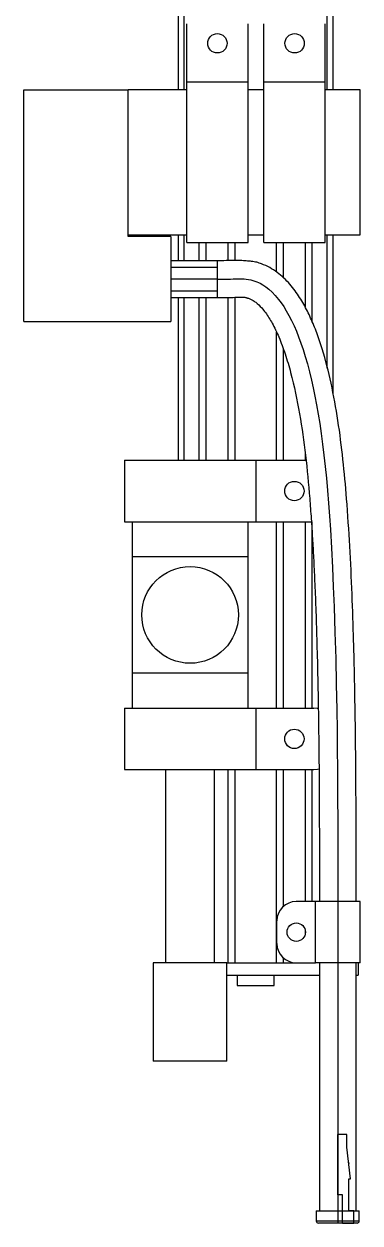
# Model space of a CAD drawing. Header units: millimetres. Extents: x 15 to 1184, y 5 to 836.
# Drawn here: x 317.68 to 326.38, y 596.56 to 627.57 of the extents above; entities that cross this region are included whole.
import ezdxf

# ---------------------------------------------------------------- set-up
doc = ezdxf.new("R2010")
doc.units = ezdxf.units.MM
doc.header["$PDSIZE"] = -1
doc.linetypes.add('CENTERX2', pattern=[20.32, 12.7, -2.54, 2.54, -2.54])

msp = doc.modelspace()

# ---------------------------------------------------------------- linework, layer by layer
at = {"color": 7, "linetype": 'Continuous', "lineweight": 25}
for p, q in [((321.683, 625.873), (321.683, 663.286)), ((325.683, 625.873), (325.683, 663.286)), ((321.895, 626.073), (321.895, 627.573)), ((323.483, 626.073), (323.483, 627.573)), ((323.895, 626.073), (323.895, 627.573)), ((325.483, 626.073), (325.483, 627.573)), ((321.895, 621.923), (321.895, 626.073)), ((321.895, 626.073), (323.483, 626.073)), ((323.483, 621.923), (323.483, 626.073)), ((323.895, 626.073), (325.483, 626.073)), ((323.895, 621.923), (323.895, 626.073)), ((325.483, 621.923), (325.483, 626.073)), ((317.683, 625.873), (320.383, 625.873)), ((317.683, 619.873), (317.683, 625.873)), ((321.895, 625.873), (320.383, 625.873)), ((320.383, 622.073), (320.383, 625.873)), ((323.895, 625.873), (323.483, 625.873)), ((326.383, 625.873), (325.483, 625.873)), ((326.383, 622.123), (326.383, 625.873)), ((320.383, 622.123), (321.895, 622.123)), ((321.483, 622.073), (320.383, 622.073)), ((321.483, 622.073), (321.483, 619.873)), ((321.683, 621.45), (321.683, 622.123)), ((321.895, 621.923), (323.483, 621.923)), ((322.219, 621.45), (322.219, 621.923)), ((322.399, 621.45), (322.399, 621.923)), ((322.967, 621.451), (322.967, 621.923)), ((323.147, 621.452), (323.147, 621.923)), ((323.483, 622.123), (323.895, 622.123)), ((323.895, 621.923), (325.483, 621.923)), ((324.219, 621.159), (324.219, 621.923)), ((324.399, 621.012), (324.399, 621.923)), ((324.967, 620.24), (324.967, 621.923)), ((325.147, 619.864), (325.147, 621.923)), ((325.483, 622.123), (326.383, 622.123)), ((325.683, 618.007), (325.683, 622.123)), ((322.683, 621.45), (321.483, 621.45)), ((322.683, 621.273), (321.483, 621.273)), ((322.683, 621.273), (322.683, 620.673)), ((321.483, 620.673), (322.683, 620.673)), ((321.483, 620.497), (322.683, 620.497)), ((321.683, 616.286), (321.683, 620.497)), ((322.219, 616.286), (322.219, 620.497)), ((322.399, 616.286), (322.399, 620.497)), ((322.967, 616.286), (322.967, 620.499)), ((323.147, 616.286), (323.147, 620.503)), ((317.683, 619.873), (321.483, 619.873)), ((324.219, 616.286), (324.219, 619.603)), ((324.399, 616.286), (324.399, 619.159)), ((324.967, 616.286), (324.967, 616.442)), ((320.283, 616.286), (320.283, 614.698)), ((320.283, 616.286), (323.683, 616.286)), ((323.683, 616.286), (323.683, 614.698)), ((323.683, 616.286), (324.983, 616.286)), ((320.283, 614.698), (323.683, 614.698)), ((320.483, 614.698), (320.483, 613.786)), ((323.483, 613.786), (323.483, 614.698)), ((323.683, 614.698), (325.123, 614.698)), ((324.219, 609.873), (324.219, 614.698)), ((324.399, 609.873), (324.399, 614.698)), ((324.967, 609.873), (324.967, 614.698)), ((325.147, 609.873), (325.147, 614.698)), ((323.483, 613.786), (320.483, 613.786)), ((320.483, 613.786), (320.483, 610.786)), ((323.483, 610.786), (323.483, 613.786)), ((320.483, 610.786), (320.483, 609.873)), ((320.483, 610.786), (323.483, 610.786)), ((323.483, 609.873), (323.483, 610.786)), ((320.283, 609.873), (320.283, 608.286)), ((320.283, 609.873), (323.683, 609.873)), ((323.683, 609.873), (323.683, 608.286)), ((323.683, 609.873), (325.183, 609.873)), ((320.283, 608.286), (323.683, 608.286)), ((321.348, 608.286), (321.348, 603.286)), ((322.618, 603.286), (322.618, 608.286)), ((322.967, 603.286), (322.967, 608.286)), ((323.147, 603.286), (323.147, 608.286)), ((323.683, 608.286), (325.183, 608.286)), ((324.219, 603.286), (324.219, 608.286)), ((324.399, 604.748), (324.399, 608.286)), ((324.967, 604.873), (324.967, 608.286)), ((325.147, 604.873), (325.147, 608.286)), ((325.23, 604.873), (324.73, 604.873)), ((325.23, 603.286), (325.23, 604.873)), ((326.383, 604.873), (325.23, 604.873)), ((326.383, 603.286), (326.383, 604.873)), ((324.23, 603.786), (324.23, 604.373)), ((324.967, 604.052), (324.967, 604.107)), ((324.399, 603.286), (324.399, 603.411)), ((321.03, 603.286), (321.03, 600.746)), ((322.729, 603.286), (321.03, 603.286)), ((322.935, 603.286), (322.729, 603.286)), ((322.935, 600.746), (322.935, 603.286)), ((322.935, 603.286), (325.23, 603.286)), ((326.383, 603.286), (325.23, 603.286)), ((325.33, 603.286), (325.33, 596.873)), ((326.283, 596.873), (326.283, 603.286)), ((326.333, 603.286), (326.333, 602.969)), ((322.935, 602.969), (325.33, 602.969)), ((323.206, 602.969), (323.206, 602.703)), ((323.206, 602.703), (324.159, 602.703)), ((324.159, 602.703), (324.159, 602.969)), ((326.283, 602.969), (326.333, 602.969)), ((322.729, 600.746), (321.03, 600.746)), ((322.935, 600.746), (322.729, 600.746)), ((325.25, 596.873), (325.25, 596.611)), ((325.25, 596.873), (325.439, 596.873)), ((325.439, 596.873), (326.363, 596.873)), ((326.363, 596.611), (326.363, 596.873)), ((325.476, 596.556), (325.306, 596.556)), ((326.307, 596.556), (325.476, 596.556))]:
    msp.add_line(p, q, dxfattribs=at)
at = {"color": 8, "linetype": 'Continuous', "lineweight": 25}
for p, q in [((321.833, 625.873), (321.833, 663.286)), ((325.533, 625.873), (325.533, 663.286)), ((321.833, 621.45), (321.833, 622.123)), ((325.533, 618.666), (325.533, 622.123)), ((322.683, 621.45), (322.683, 621.273)), ((322.683, 620.673), (322.683, 620.497)), ((321.833, 616.286), (321.833, 620.497)), ((325.25, 596.611), (325.439, 596.611)), ((325.439, 596.611), (326.363, 596.611))]:
    msp.add_line(p, q, dxfattribs=at)
at = {"color": 7, "linetype": 'Continuous'}
for p, q in [((322.683, 620.973), (321.483, 620.973)), ((325.806, 604.873), (325.806, 596.873)), ((326.045, 598.842), (325.806, 598.842)), ((325.806, 597.286), (325.806, 598.842)), ((326.045, 598.514), (326.045, 598.842)), ((326.14, 597.699), (326.045, 598.514)), ((326.093, 596.873), (326.093, 597.699)), ((326.093, 597.699), (326.14, 597.699)), ((325.926, 597.286), (325.806, 597.286)), ((325.926, 596.556), (325.926, 597.286)), ((326.224, 596.873), (326.093, 596.873)), ((326.224, 596.556), (326.224, 596.873)), ((325.926, 596.556), (326.224, 596.556))]:
    msp.add_line(p, q, dxfattribs=at)
at = {"color": 7, "linetype": 'CENTERX2'}
msp.add_line((325.806, 598.842), (325.806, 596.556), dxfattribs=at)
at = {"color": 7, "linetype": 'Continuous', "flags": 128}
msp.add_lwpolyline([(322.683, 620.973), (322.786, 620.973), (322.879, 620.974), (322.96, 620.975), (323.031, 620.976), (323.094, 620.977), (323.149, 620.978), (323.197, 620.979), (323.253, 620.98), (323.3, 620.981), (323.341, 620.981), (323.379, 620.979), (323.433, 620.975), (323.492, 620.967), (323.558, 620.954), (323.631, 620.933), (323.71, 620.904), (323.794, 620.865), (323.868, 620.823), (323.944, 620.771), (324.024, 620.709), (324.105, 620.635), (324.188, 620.549), (324.272, 620.449), (324.339, 620.36), (324.406, 620.261), (324.473, 620.153), (324.541, 620.034), (324.608, 619.904), (324.674, 619.762), (324.734, 619.625), (324.793, 619.477), (324.851, 619.319), (324.908, 619.151), (324.964, 618.971), (325.02, 618.78), (325.073, 618.577), (325.126, 618.361), (325.172, 618.157), (325.216, 617.943), (325.259, 617.718), (325.301, 617.482), (325.34, 617.234), (325.378, 616.976), (325.415, 616.706), (325.449, 616.423), (325.481, 616.129), (325.512, 615.823), (325.54, 615.506), (325.566, 615.179), (325.591, 614.843), (325.614, 614.499), (325.643, 614.014), (325.668, 613.517), (325.691, 613.009), (325.712, 612.494), (325.734, 611.831), (325.752, 611.163), (325.767, 610.495), (325.779, 609.831), (325.787, 609.316), (325.793, 608.807), (325.797, 608.308), (325.801, 607.821), (325.803, 607.442), (325.804, 607.072), (325.805, 606.713), (325.806, 606.366), (325.806, 606.033), (325.806, 605.781), (325.806, 605.539), (325.806, 605.306), (325.806, 605.084), (325.806, 604.873)], dxfattribs=at)
at = {"color": 7, "linetype": 'Continuous', "lineweight": 25, "flags": 128}
for points in [[(325.304, 609.858), (325.28, 609.864), (325.183, 609.873)], [(325.183, 608.286), (325.28, 608.295), (325.323, 608.306)]]:
    msp.add_lwpolyline(points, dxfattribs=at)
at = {"color": 7, "linetype": 'Continuous', "lineweight": 25}
for centre, radius in [((322.689, 627.073), 0.25), ((324.689, 627.073), 0.25), ((324.683, 615.492), 0.25), ((321.983, 612.286), 1.25), ((324.683, 609.08), 0.25), ((324.73, 604.08), 0.238)]:
    msp.add_circle(centre, radius, dxfattribs=at)
for centre, radius, start, end in [((324.73, 604.373), 0.5, 90, 180), ((324.73, 603.786), 0.5, 180, 270), ((325.306, 596.611), 0.0556, 180, 270), ((326.307, 596.611), 0.0556, 270, 0)]:
    msp.add_arc(centre, radius, start, end, dxfattribs=at)
for points, knots in [([(326.283, 604.873), (326.283, 605.213), (326.283, 605.915), (326.282, 606.982), (326.276, 608.054), (326.267, 609.08), (326.253, 610.022), (326.237, 610.856), (326.213, 611.778), (326.178, 612.833), (326.121, 614.06), (326.045, 615.222), (325.947, 616.308), (325.82, 617.306), (325.647, 618.262), (325.457, 619.017), (325.269, 619.576), (325.112, 619.963), (324.929, 620.33), (324.705, 620.683), (324.469, 620.957), (324.24, 621.151), (324.046, 621.277), (323.867, 621.357), (323.697, 621.415), (323.598, 621.428), (323.513, 621.437), (323.409, 621.447), (323.308, 621.452), (323.19, 621.453), (323.067, 621.452), (322.895, 621.45), (322.762, 621.45), (322.683, 621.45)], [0, 0, 0, 0, 0.0554393, 0.1148407, 0.1742185, 0.2307189, 0.2824122, 0.3280936, 0.3670974, 0.4330188, 0.5006023, 0.567787, 0.6233228, 0.6787455, 0.7322202, 0.7820319, 0.8058428, 0.828705, 0.8503976, 0.8730217, 0.8969841, 0.9093793, 0.9220193, 0.9346248, 0.9418443, 0.9503326, 0.9546131, 0.9585287, 0.9667731, 0.9717528, 0.978161, 0.9870734, 1, 1, 1, 1]), ([(322.683, 620.497), (322.743, 620.497), (322.851, 620.497), (323.02, 620.499), (323.163, 620.503), (323.276, 620.508), (323.333, 620.51), (323.357, 620.51), (323.367, 620.509), (323.373, 620.508), (323.38, 620.507), (323.389, 620.506), (323.407, 620.503), (323.422, 620.499), (323.439, 620.493), (323.449, 620.49), (323.458, 620.487), (323.474, 620.482), (323.498, 620.476), (323.542, 620.46), (323.607, 620.426), (323.713, 620.355), (323.826, 620.244), (323.97, 620.065), (324.125, 619.816), (324.294, 619.459), (324.452, 619.03), (324.646, 618.37), (324.827, 617.494), (324.98, 616.404), (325.065, 615.498), (325.119, 614.78), (325.152, 614.268), (325.181, 613.734), (325.21, 613.135), (325.238, 612.434), (325.264, 611.626), (325.285, 610.792), (325.302, 609.95), (325.313, 609.124), (325.322, 608.263), (325.327, 607.386), (325.33, 606.514), (325.33, 605.677), (325.33, 605.134), (325.33, 604.873)], [0, 0, 0, 0, 0.010796, 0.019105, 0.030159, 0.036254, 0.03953, 0.040573, 0.040995, 0.041371, 0.041742, 0.042159, 0.043281, 0.046373, 0.047344, 0.048078, 0.048671, 0.049169, 0.050953, 0.053334, 0.057817, 0.064003, 0.076917, 0.086303, 0.105323, 0.129081, 0.156717, 0.186528, 0.251496, 0.315581, 0.38205, 0.413325, 0.443482, 0.473239, 0.508397, 0.549966, 0.597925, 0.65199, 0.698341, 0.747541, 0.798843, 0.851245, 0.903436, 0.953728, 1, 1, 1, 1])]:
    msp.add_open_spline(points, degree=3, knots=knots, dxfattribs=at)
at = {"color": 7, "linetype": 'Continuous'}
msp.add_point((326.093, 598.107), dxfattribs=at)

doc.saveas('drawing.dxf')
